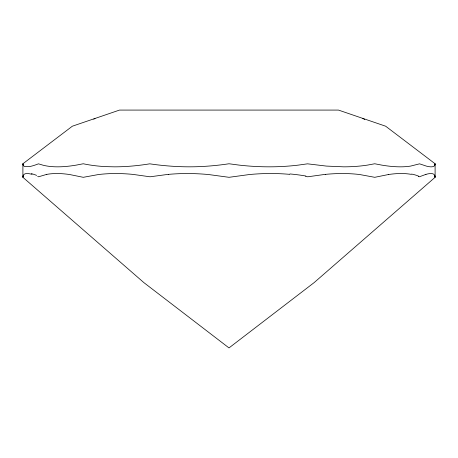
<?xml version="1.0" encoding="UTF-8"?>
<svg xmlns="http://www.w3.org/2000/svg" width="458" height="458" viewBox="0 0 458 458"><rect width="100%" height="100%" fill="white"/><g stroke="black" fill="none" stroke-linecap="round" stroke-linejoin="round"><path stroke-width="0.69" d="M23.152 175.695L22.9 177.309L143.875 282.615L229 347.92L314.125 282.615L435.1 177.309L435.1 163.764L385.653 126.208L338.485 110.08L119.515 110.08L72.347 126.208L22.9 163.764L22.9 177.309L23.152 175.7L23.925 174.521A154.386 20.742 41 0 1 32.054 174.372M434.854 165.098L435.1 163.764L434.854 165.092A164.17 19.614 37.2 0 1 431.178 166.832A162.584 19.425 37.2 0 1 426.295 166.082L419.568 163.827L410.643 166.082A162.67 55.315 32.8 0 1 400.258 166.832A164.245 55.853 32.8 0 1 381.646 165.092L374.736 163.764L367.482 165.098A163.912 83.482 23.3 0 1 343.666 166.832L326.377 166.082L307.501 163.827L298.141 165.138A163.346 98.052 8.6 0 1 269.012 166.826A163.414 98.098 8.6 0 1 239.019 165.092L229 163.764A165.527 99.449 -8.6 0 1 198.944 166.638C182.502 167.285 166.031 166.225 149.76 163.827A164.88 83.906 -23.3 0 1 114.328 166.832L106.084 166.632A165.693 84.318 -23.3 0 1 83.27 163.764L76.354 165.092A163.311 55.578 -32.8 0 1 57.748 166.832A163.26 55.561 -32.8 0 1 42.823 165.138L38.438 163.827A165.51 19.763 -37.2 0 1 29.031 166.643L25.104 166.632A165.264 19.734 -37.2 0 1 22.9 163.764L23.146 165.092M93.793 119.154L95.024 118.456M425.957 174.355L419.373 176.788L418.48 176.41M46.802 174.355L38.552 176.788L37.682 176.41M388.504 174.521L374.753 177.309L359.553 174.515A154.357 85.68 -26 0 0 325.323 174.378M325.335 174.355L307.776 176.788L305.641 176.41M168.286 174.355L150.035 176.788L132.683 174.366A154.386 85.692 26 0 0 98.487 174.532L83.282 177.309L69.524 174.515A154.357 56.357 36.6 0 0 46.819 174.372M362.805 118.393L364.671 119.452M434.848 175.695L435.1 177.309L434.848 175.7L434.081 174.515A154.346 20.73 -41 0 0 425.917 174.389M31.276 173.622A157.386 21.681 41.6 0 1 36.646 175.391M168.292 174.372A154.357 100.439 10.2 0 1 208.55 174.538L229.029 177.309L249.496 174.521A154.38 100.468 -10.2 0 1 289.742 174.349M289.908 173.943A157.403 103.531 -10.5 0 1 305.87 176.015M411.536 174.051A157.317 57.84 -37.2 0 1 418.709 176.204M388.521 174.504A154.369 56.368 -36.6 0 1 411.221 174.355"/></g></svg>
